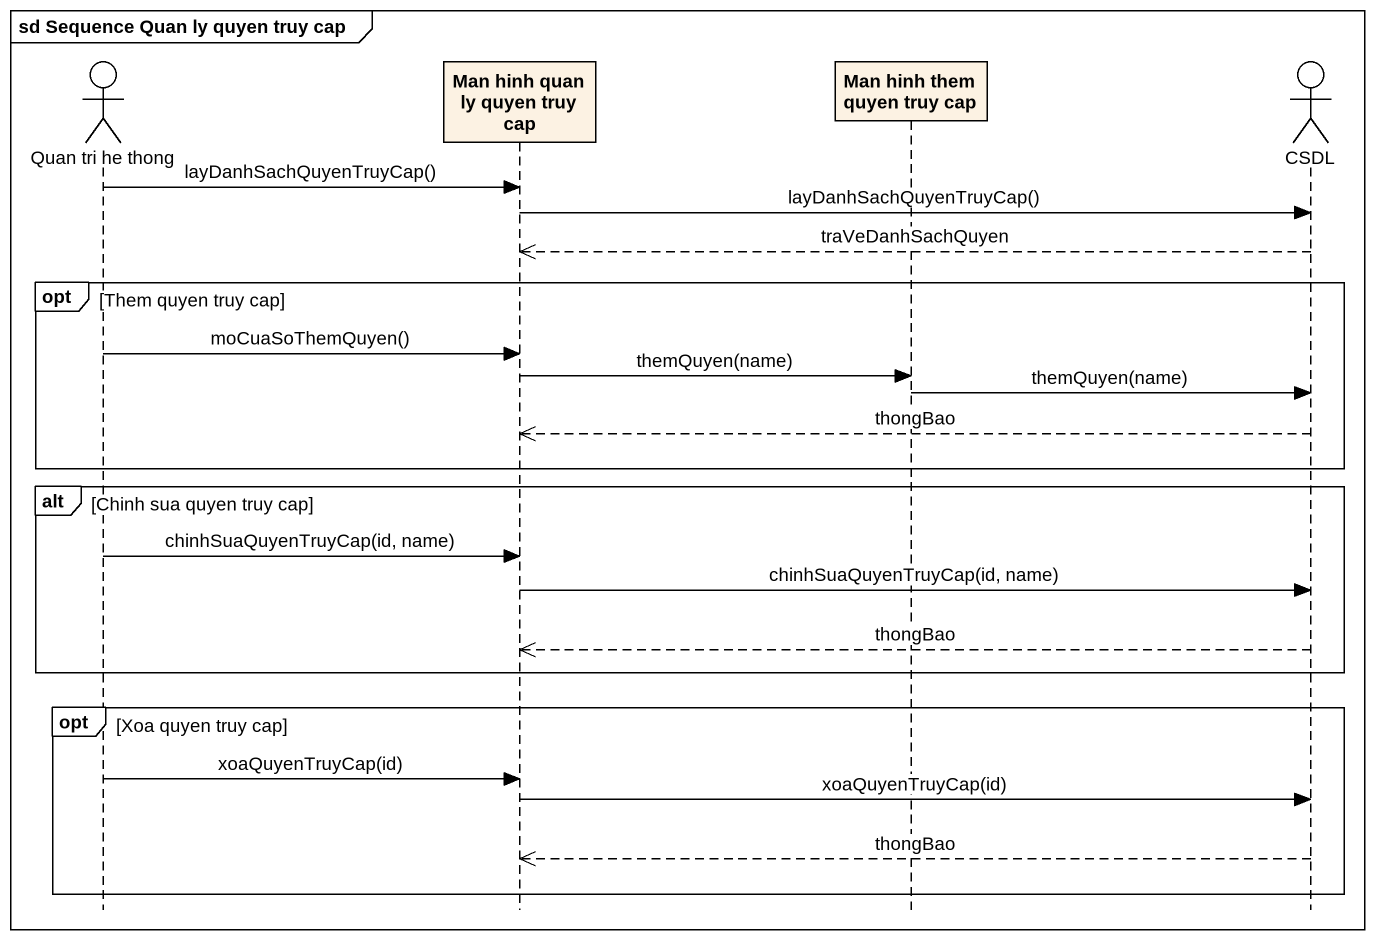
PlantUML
@startuml
mainframe sd Sequence Quan ly quyen truy cap
hide footbox
actor "Quan tri he thong" as Quan_tri_he_thong
participant "Man hinh quan ly quyen truy cap" as Man_hinh_quan_ly_quyen_truy
participant "Man hinh them quyen truy cap" as Man_hinh_them_quyen_truy_cap
actor CSDL

Quan_tri_he_thong -> Man_hinh_quan_ly_quyen_truy : layDanhSachQuyenTruyCap()
Man_hinh_quan_ly_quyen_truy -> CSDL : layDanhSachQuyenTruyCap()
CSDL -->> Man_hinh_quan_ly_quyen_truy : traVeDanhSachQuyen
opt Them quyen truy cap
  Quan_tri_he_thong -> Man_hinh_quan_ly_quyen_truy : moCuaSoThemQuyen()
  Man_hinh_quan_ly_quyen_truy -> Man_hinh_them_quyen_truy_cap : themQuyen(name)
  Man_hinh_them_quyen_truy_cap -> CSDL : themQuyen(name)
  CSDL -->> Man_hinh_quan_ly_quyen_truy : thongBao
end
alt Chinh sua quyen truy cap
  Quan_tri_he_thong -> Man_hinh_quan_ly_quyen_truy : chinhSuaQuyenTruyCap(id, name)
  Man_hinh_quan_ly_quyen_truy -> CSDL : chinhSuaQuyenTruyCap(id, name)
  CSDL -->> Man_hinh_quan_ly_quyen_truy : thongBao
end
opt Xoa quyen truy cap
  Quan_tri_he_thong -> Man_hinh_quan_ly_quyen_truy : xoaQuyenTruyCap(id)
  Man_hinh_quan_ly_quyen_truy -> CSDL : xoaQuyenTruyCap(id)
  CSDL -->> Man_hinh_quan_ly_quyen_truy : thongBao
end
@enduml
